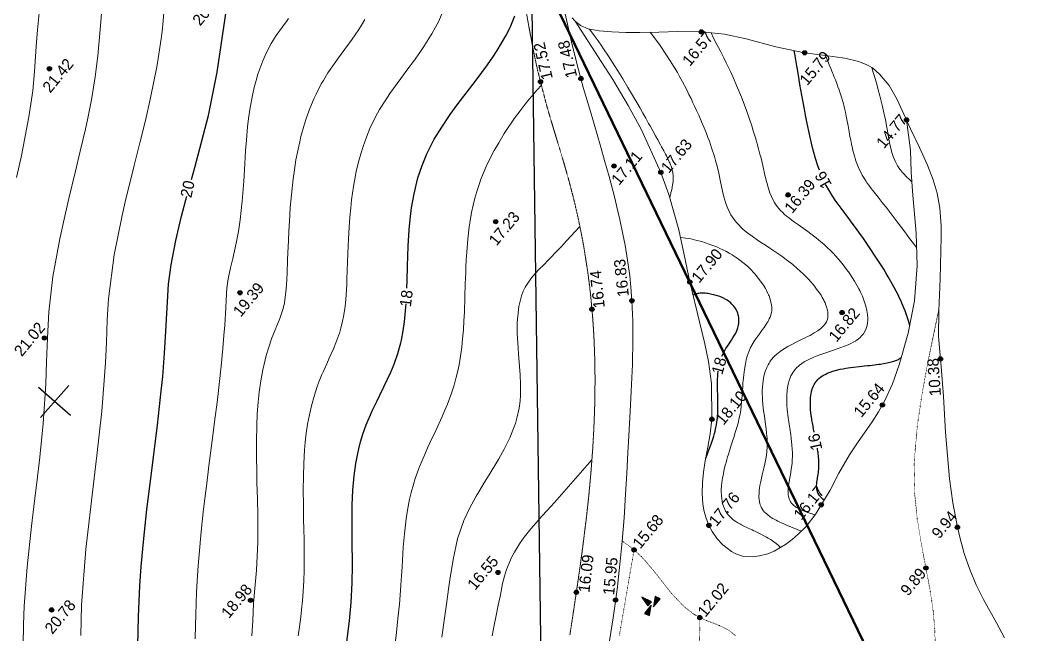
# Model space of a CAD drawing. Header units: millimetres. Extents: x -2893842 to -949497, y -1203244 to 262218.
# Drawn here: x -1987343 to -1916064, y -345585 to -302246 of the extents above; entities that cross this region are included whole.
import ezdxf

# ---------------------------------------------------------------- set-up
doc = ezdxf.new("R2010")
doc.units = ezdxf.units.MM
doc.linetypes.add('g5_05x2', pattern=[3.5, 2.5, -1])
doc.linetypes.add('g5_366', pattern=[0.85, 0.1, -0.75])
doc.layers.get('0').update_dxf_attribs({"lineweight": 5})
for name, color, linetype in [('!!!_ Размеры', 7, 'Continuous'), ('02_сетка', 253, 'Continuous'), ('10_Границы покрытий и угодий', 253, 'Continuous'), ('12_Рельеф', 253, 'Continuous'), ('19_Горизонтали', 253, 'Continuous'), ('30_Канализация', 253, 'Continuous'), ('61_Отметки высоты поверхности', 253, 'Continuous'), ('65_Границы', 253, 'Continuous')]:
    doc.layers.add(name, color=color, linetype=linetype)
doc.styles.add('LIKE17', font='d431.shx')
doc.styles.add('LIKE36', font='pragmai.shx')
doc.styles.add('Line_GUGK', font='')
doc.styles.get('Line_GUGK').set_extended_font_data('Bm431', italic=True)
doc.linetypes.add('g5_122_kl', pattern='A,1,-1,1.5,-0.4,["Кл",Line_GUGK,S=1,R=0,X=0,Y=-0.5],-2.4,1.5,-1,4,-1,4,-1,3', length=21.8)
doc.linetypes.add('g5_332', pattern='A,0.001,[18,GUGK_2005.shx,S=10,R=180,X=0,Y=0],0.5', length=0.501)

# ---------------------------------------------------------------- blocks, each defined once
blk = doc.blocks.new('BL_333')
at = {"color": 0}
for p, q in [((0, -3), (0, 3)), ((-3, 0), (3, 0))]:
    blk.add_line(p, q, dxfattribs=at)
blk = doc.blocks.new('g5_330')
blk.add_hatch(color=0).paths.add_polyline_path([(-0.15, 0, 1), (0.15, 0, 1)])
at = {"color": 0}
blk.add_circle((0, 0), 0.15, dxfattribs=at)
blk = doc.blocks.new('g5_348b')
for points in [[(-0.194, 0.15), (0.194, 0.15), (0, 0.874)], [(-0.75, 0), (-0.649, -0.375), (0, 0)], [(0.75, -0.2), (0.649, 0.175), (0, -0.2)]]:
    blk.add_hatch(color=0).paths.add_polyline_path(points)
at = {"color": 0}
for points in [[(-0.194, 0.15), (0.194, 0.15), (0, 0.874)], [(-0.75, 0), (-0.649, -0.375), (0, 0)], [(0.75, -0.2), (0.649, 0.175), (0, -0.2)]]:
    blk.add_lwpolyline(points, close=True, dxfattribs=at)
blk = doc.blocks.new('Топо_07.04.17')
at = {"layer": '02_сетка', "color": 3, "linetype": 'Continuous'}
for p, q in [((-79878, -209575), (-81895, -207354)), ((-81997, -209472), (-79776, -207456))]:
    blk.add_line(p, q, dxfattribs=at)
at = {"layer": '10_Границы покрытий и угодий', "linetype": 'Continuous', "lineweight": 20}
blk.add_lwpolyline([(-43909, -229643), (-43475, -228072), (-43177, -226937), (-42924, -225923), (-42762, -225246), (-42517, -224162), (-42221, -222760), (-41907, -221145), (-41608, -219498), (-41358, -218054), (-41115, -216608), (-40987, -215845), (-40706, -214164), (-40555, -213270), (-40398, -212331), (-40105, -210464), (-39868, -208702), (-39731, -207407), (-39630, -206002), (-39594, -205035), (-39587, -204228), (-39610, -203129), (-39667, -202039), (-39726, -201264), (-39827, -200216), (-39896, -199610), (-40042, -198475), (-40244, -197102), (-40429, -195948), (-40593, -194978), (-40750, -194072), (-41040, -192414), (-41325, -190733), (-41536, -189401), (-41789, -187587), (-42021, -185371)], dxfattribs=at)
at = {"layer": '10_Границы покрытий и угодий', "linetype": 'g5_05x2', "lineweight": 20}
blk.add_lwpolyline([(-46632, -228912), (-46342, -227849), (-45738, -225600), (-45347, -224101), (-45025, -222830), (-44532, -220782), (-44382, -220126), (-44189, -219252), (-44077, -218728), (-43869, -217718), (-43537, -215973), (-43321, -214707), (-43096, -213231), (-42956, -212193), (-42854, -211343), (-42788, -210738), (-42742, -210280), (-42668, -209452), (-42601, -208549), (-42562, -207926), (-42548, -207663), (-42514, -206893), (-42482, -205506), (-42479, -204741), (-42494, -203696), (-42565, -201967), (-42610, -201274), (-42715, -200029), (-42891, -198461), (-43074, -197170), (-43202, -196376), (-43331, -195631), (-43491, -194748), (-43681, -193717), (-43863, -192723), (-43977, -192074), (-44056, -191610), (-44404, -189145), (-44562, -187490), (-44668, -186014), (-44730, -185039)], dxfattribs=at)
at = {"layer": '10_Границы покрытий и угодий', "color": 7, "linetype": 'g5_366', "lineweight": 20}
for points in [[(-42221, -222760), (-41845, -223095), (-41455, -223473), (-40934, -224085), (-40291, -225024), (-39198, -226796), (-38377, -227878), (-37814, -228422), (-37390, -228736), (-36873, -229038), (-36292, -229340), (-35896, -229560), (-35658, -229711), (-35365, -229937), (-35042, -230278)], [(-21097, -232481), (-21020, -231410), (-20978, -230191), (-21035, -228619), (-21151, -227059), (-21279, -225336), (-21365, -223489), (-21346, -221710), (-21118, -219492), (-20639, -217115), (-20027, -214804), (-19533, -213164), (-19085, -211763), (-18177, -209011)], [(-41455, -223473), (-41761, -224516), (-42014, -225379), (-42364, -226576), (-42711, -227765), (-43180, -229379)], [(-37640, -230779), (-37390, -228736)]]:
    blk.add_lwpolyline(points, dxfattribs=at)
at = {"layer": '12_Рельеф', "color": 42, "linetype": 'g5_332', "lineweight": 20}
for points in [[(-16192, -232582), (-16648, -231473), (-17368, -229724), (-17756, -228647), (-18085, -227508), (-18342, -226340), (-18517, -225267), (-18615, -224459), (-18745, -222712), (-18784, -221008), (-18703, -217694), (-18553, -215189), (-18486, -213059), (-18433, -210946), (-18196, -209135), (-17849, -206917), (-17439, -203978), (-17366, -203214), (-17322, -201964), (-17392, -200887), (-17559, -199916), (-17831, -198855), (-18248, -197558), (-18729, -196169), (-19438, -194010), (-19892, -192971), (-20466, -192091), (-20908, -191599), (-21344, -191294), (-21853, -191032), (-22773, -190693), (-24114, -190342), (-25552, -189998), (-27519, -189357), (-29550, -188558), (-31015, -188063), (-32622, -187714), (-34278, -187503), (-35605, -187382), (-36948, -187260), (-37920, -187150), (-38902, -187005), (-39789, -186832), (-40537, -186599), (-41041, -186313), (-41396, -185963), (-41569, -185690)], [(-41396, -185963), (-39873, -188979), (-39217, -190340), (-38336, -192291), (-37625, -194044), (-36582, -197230), (-36193, -198850), (-35772, -201395), (-35598, -203185), (-35422, -205143), (-35054, -208003), (-34856, -209603), (-34745, -210869), (-34703, -212422), (-34966, -214932), (-35211, -215933), (-35479, -216851), (-35762, -217795), (-35974, -218573), (-36132, -219283), (-36247, -220063), (-36280, -220783), (-36254, -221250), (-36179, -221758), (-36018, -222353), (-35837, -222805), (-35537, -223360), (-35203, -223822), (-34650, -224363), (-34367, -224557), (-33906, -224773), (-33191, -224908), (-32705, -224897), (-32123, -224799), (-31658, -224663), (-30796, -224290), (-30288, -223999), (-29824, -223683), (-29222, -223192), (-28435, -222390), (-27249, -220845), (-26488, -219733), (-25612, -218530), (-24959, -217750), (-23758, -216395), (-23227, -215746), (-22690, -214992), (-22036, -213893), (-21407, -212623), (-20519, -210471), (-19819, -208252), (-19353, -205809), (-19161, -203521), (-19099, -200557), (-19029, -199191), (-18914, -197657), (-18947, -195505)]]:
    blk.add_lwpolyline(points, dxfattribs=at)
at = {"layer": '19_Горизонтали', "linetype": 'Continuous', "lineweight": 20}
for points in [[(-78587, -179726), (-79142, -182300), (-79349, -183437), (-79674, -185188), (-79955, -186515), (-80424, -188321), (-81062, -190376), (-81299, -191079), (-81782, -192459)], [(-85035, -225324), (-84835, -223842), (-84640, -222571), (-84124, -219830), (-83494, -217010), (-83083, -215279), (-82777, -213995), (-82370, -212248), (-81865, -209911), (-81488, -207884), (-81369, -207149), (-81142, -205629), (-80892, -203942), (-80582, -202136), (-80019, -199691), (-79239, -197101), (-78709, -195551), (-78278, -194351), (-77626, -192577), (-77102, -191141), (-76571, -189641), (-76311, -188870), (-75910, -187615), (-75462, -186049), (-75106, -184585), (-74697, -182512), (-74472, -181341)], [(-70028, -181493), (-70257, -182655), (-70417, -183388), (-70538, -183895), (-70901, -185263), (-71065, -185825), (-71754, -187964), (-72296, -189501), (-72854, -191016), (-73435, -192564), (-74345, -195029), (-74678, -195976), (-75541, -198675), (-76288, -201703), (-76551, -203174), (-76792, -204742), (-77012, -206157), (-77656, -209515), (-78358, -212595), (-78828, -214552), (-79877, -219056), (-80616, -222949), (-80918, -225073)]]:
    blk.add_lwpolyline(points, dxfattribs=at)
at = {"layer": '19_Горизонтали', "color": 252, "linetype": 'Continuous', "lineweight": 30}
blk.add_lwpolyline([(-69538, -193995), (-69213, -193192), (-67825, -189644), (-66869, -186693), (-65394, -181078), (-64482, -178518), (-63944, -177044), (-62953, -174361), (-62402, -172913), (-61598, -170880), (-61257, -170053), (-60279, -167804), (-58809, -164775), (-58152, -163554), (-57127, -161796), (-55892, -159848), (-55034, -158541), (-53950, -156909), (-53294, -155927), (-52464, -154682), (-50731, -152049)], dxfattribs=at)
at = {"layer": '19_Горизонтали', "color": 252, "linetype": 'Continuous', "lineweight": 20}
for points in [[(-72924, -226225), (-72786, -225269), (-72686, -224539), (-72568, -223704), (-72454, -222964), (-72323, -222173), (-72131, -221115), (-71874, -219812), (-71648, -218745), (-71346, -217395), (-71086, -216284), (-70880, -215421), (-70584, -214209), (-70067, -212112), (-69789, -210978), (-69510, -209822), (-69220, -208585), (-68933, -207305), (-68677, -206095), (-68496, -205188), (-68359, -204461), (-68149, -203256), (-68061, -202704), (-67913, -201893), (-67744, -201258), (-67497, -200506), (-67270, -199872), (-66898, -198816), (-66652, -198010), (-66443, -197216), (-66152, -195911), (-66045, -195374), (-65888, -194530), (-65673, -193321), (-65506, -192394), (-65370, -191682), (-65180, -190767), (-65042, -190172), (-64847, -189422), (-64601, -188606), (-64412, -188059), (-64223, -187568), (-64048, -187157), (-63592, -186243), (-63272, -185703), (-62861, -185103), (-62453, -184590), (-61946, -184029), (-61572, -183629), (-61451, -183498)], [(-68930, -226459), (-68746, -225417), (-68557, -224179), (-68077, -221892), (-67772, -219941), (-67665, -219045), (-67562, -218056), (-67457, -216913), (-67354, -215743), (-67288, -215006), (-67187, -213958), (-67059, -212819), (-66914, -211755), (-66783, -210953), (-66627, -210136), (-66471, -209440), (-66267, -208653), (-66041, -207907), (-65905, -207507), (-65685, -206921), (-65481, -206432), (-65155, -205736), (-64934, -205314), (-64934, -205314), (-64657, -204820), (-64451, -204447), (-64451, -204447), (-64126, -203765), (-63989, -203377), (-63761, -202418), (-63653, -201781), (-63574, -201278), (-63451, -200489), (-63346, -199809), (-63307, -199555), (-63124, -198413), (-62931, -197291), (-62830, -196747), (-62656, -195878), (-62403, -194758), (-62246, -194144), (-62055, -193462), (-61824, -192720), (-61650, -192213), (-61518, -191856), (-61236, -191156), (-61032, -190697), (-60667, -189957), (-60285, -189274), (-60123, -189010), (-59673, -188336), (-59504, -188105), (-59119, -187615), (-58910, -187366), (-58333, -186719), (-57745, -186085), (-57369, -185679), (-57166, -185454), (-56911, -185166), (-56619, -184819), (-56392, -184535), (-56120, -184169)]]:
    blk.add_lwpolyline(points, dxfattribs=at)
at = {"layer": '19_Горизонтали', "color": 42, "linetype": 'Continuous', "lineweight": 20}
for points in [[(-65682, -226831), (-65519, -226198), (-65350, -225513), (-65238, -225032), (-65098, -224376), (-64980, -223761), (-64852, -222984), (-64752, -222282), (-64643, -221396), (-64584, -220860), (-64512, -220163), (-64436, -219365), (-64378, -218744), (-64378, -218744), (-64265, -217563), (-64176, -216719), (-64041, -215616), (-63928, -214838), (-63840, -214304), (-63757, -213854), (-63646, -213310), (-63503, -212689), (-63339, -212073), (-63140, -211417), (-62928, -210809), (-62634, -210077), (-62366, -209498), (-62186, -209146), (-61945, -208709), (-61813, -208481), (-61517, -207987), (-61299, -207626), (-61126, -207336), (-60923, -206989), (-60706, -206597), (-60359, -205887), (-60238, -205595), (-60068, -205127), (-59969, -204815), (-59855, -204412), (-59735, -203916), (-59608, -203301), (-59488, -202607), (-59432, -202246), (-59339, -201603), (-59265, -201085), (-59170, -200434), (-59010, -199412), (-58868, -198587), (-58735, -197894), (-58598, -197241), (-58475, -196707), (-58235, -195782), (-57915, -194741), (-57720, -194191), (-57464, -193542), (-57245, -193042), (-56939, -192417), (-56620, -191839), (-56138, -191077), (-55797, -190602), (-55289, -189960), (-54946, -189557), (-54059, -188577), (-53491, -187970), (-53044, -187489), (-52532, -186923), (-52195, -186535), (-51771, -186019), (-51527, -185703), (-51219, -185275), (-50949, -184865), (-50519, -184106)], [(-40443, -186628), (-40162, -187111), (-39935, -187524), (-39724, -187919), (-39624, -188109), (-39328, -188684), (-38965, -189415), (-38785, -189786), (-38504, -190383), (-38212, -191017), (-38001, -191485), (-37815, -191905), (-37706, -192155), (-37523, -192577), (-37369, -192938), (-37211, -193311), (-37047, -193700), (-36965, -193896), (-36812, -194264), (-36659, -194633), (-36538, -194927), (-36387, -195296), (-36329, -195439), (-36208, -195737), (-36162, -195854), (-36105, -196002), (-36063, -196115), (-36019, -196233), (-35980, -196342), (-35910, -196549), (-35884, -196635), (-35844, -196774), (-35819, -196873), (-35783, -197044), (-35762, -197179), (-35749, -197306), (-35745, -197411), (-35747, -197556), (-35761, -197733), (-35770, -197803), (-35795, -197949), (-35831, -198113), (-35859, -198218), (-35891, -198328), (-35916, -198407), (-35987, -198614), (-36031, -198730), (-36052, -198784), (-36092, -198884), (-36159, -199054)], [(-29599, -223499), (-30392, -223050), (-30570, -222950), (-30754, -222845), (-30907, -222755), (-31022, -222685), (-31163, -222596), (-31273, -222523), (-31358, -222464), (-31477, -222376), (-31589, -222288), (-31662, -222227), (-31808, -222090), (-31940, -221945), (-32027, -221832), (-32090, -221735), (-32151, -221623), (-32185, -221547), (-32231, -221414), (-32257, -221308), (-32271, -221227), (-32286, -221095), (-32291, -220925), (-32284, -220772), (-32244, -220463), (-32210, -220297), (-32171, -220133), (-32121, -219953), (-32037, -219678), (-31882, -219227), (-31820, -219054), (-31722, -218777), (-31620, -218484), (-31473, -218018), (-31385, -217676), (-31311, -217282), (-31280, -217034), (-31255, -216727), (-31241, -216348), (-31242, -216032), (-31249, -215719), (-31267, -215147), (-31275, -214758), (-31277, -214552), (-31274, -214297), (-31263, -213994), (-31253, -213831), (-31225, -213507), (-31206, -213348), (-31167, -213094), (-31121, -212860), (-31070, -212647), (-31019, -212471), (-30974, -212334), (-30913, -212171), (-30850, -212024), (-30708, -211749), (-30598, -211575), (-30511, -211454), (-30444, -211371), (-30341, -211255), (-30260, -211174), (-30199, -211117), (-30046, -210990), (-29906, -210889), (-29781, -210808), (-29640, -210724), (-29529, -210664), (-29274, -210538), (-29074, -210449), (-28876, -210368), (-28449, -210207), (-28202, -210119), (-27999, -210048), (-27785, -209972), (-27599, -209904), (-27423, -209837), (-27260, -209771), (-27105, -209705), (-26842, -209578), (-26636, -209458), (-26449, -209325), (-26345, -209234), (-26246, -209128), (-26170, -209025), (-26100, -208902), (-26042, -208750), (-26009, -208607), (-25994, -208480), (-25990, -208345), (-25997, -208216), (-26033, -207967), (-26063, -207840), (-26108, -207681), (-26154, -207545), (-26177, -207480), (-26261, -207275), (-26333, -207118), (-26370, -207042), (-26588, -206644), (-26764, -206360), (-26979, -206044), (-27071, -205917), (-27273, -205651), (-27413, -205477), (-27781, -205049), (-28062, -204748), (-28374, -204437), (-28651, -204177), (-28830, -204016), (-29022, -203848), (-29224, -203675), (-29537, -203413), (-29697, -203282), (-29937, -203083), (-30152, -202905), (-30374, -202718), (-30602, -202520), (-30783, -202355), (-30941, -202205), (-31280, -201854), (-31360, -201762), (-31582, -201483), (-31703, -201310), (-31915, -200951), (-32007, -200758), (-32176, -200290), (-32266, -199934), (-32352, -199453), (-32404, -199044), (-32483, -198240), (-32531, -197742), (-32592, -197235), (-32651, -196840), (-32699, -196554), (-32826, -195906), (-32932, -195438), (-33000, -195164), (-33078, -194864), (-33140, -194634), (-33308, -194055), (-33469, -193537), (-33587, -193173), (-33690, -192863), (-33776, -192610), (-33882, -192306), (-33993, -191990), (-34111, -191666), (-34338, -191070), (-34524, -190611), (-34627, -190369), (-34769, -190048), (-34842, -189888), (-35035, -189485), (-35287, -188986), (-35632, -188345), (-35848, -187961), (-36207, -187327)], [(-31954, -187859), (-31821, -188241), (-31620, -188766), (-31550, -188943), (-31425, -189264), (-31256, -189714), (-31124, -190080), (-31022, -190371), (-30891, -190762), (-30746, -191210), (-30582, -191745), (-30417, -192316), (-30304, -192731), (-30187, -193187), (-30106, -193515), (-29950, -194197), (-29845, -194696), (-29775, -195050), (-29694, -195486), (-29637, -195812), (-29605, -196004), (-29549, -196351), (-29489, -196754), (-29449, -197041), (-29421, -197257), (-29384, -197549), (-29318, -198126), (-29318, -198126), (-29258, -198646), (-29242, -198772), (-29202, -199044), (-29173, -199209), (-29107, -199524), (-29028, -199813), (-28934, -200079), (-28871, -200223), (-28753, -200452), (-28620, -200668), (-28494, -200846), (-28357, -201020), (-28260, -201133), (-28113, -201294), (-27999, -201412), (-27698, -201704), (-27607, -201788), (-27362, -202008), (-26756, -202546), (-26555, -202729), (-26394, -202880), (-26208, -203060), (-25911, -203366), (-25738, -203557), (-25537, -203790), (-25278, -204110), (-25156, -204269), (-25003, -204476), (-24849, -204696), (-24602, -205068), (-24435, -205340), (-24331, -205516), (-24228, -205697), (-24107, -205923), (-24001, -206131), (-23868, -206407), (-23868, -206407), (-23725, -206733), (-23636, -206957), (-23584, -207095), (-23528, -207254), (-23445, -207515), (-23403, -207664), (-23371, -207789), (-23321, -208010), (-23294, -208155), (-23266, -208336), (-23254, -208431), (-23242, -208556), (-23231, -208829), (-23232, -208912), (-23239, -209048), (-23250, -209161), (-23262, -209244), (-23288, -209384), (-23345, -209592), (-23375, -209675), (-23434, -209808), (-23517, -209957), (-23622, -210102), (-23665, -210154), (-23782, -210271), (-23915, -210379), (-24060, -210474), (-24166, -210534), (-24286, -210595), (-24397, -210644), (-24675, -210750), (-24825, -210798), (-25101, -210877), (-25349, -210939), (-25625, -211002), (-25961, -211074), (-26109, -211105), (-26452, -211178), (-26607, -211212), (-26899, -211280), (-27167, -211350), (-27375, -211410), (-27658, -211503), (-28033, -211655), (-28218, -211748), (-28389, -211847), (-28454, -211889), (-28617, -212007), (-28755, -212126), (-28904, -212283), (-28987, -212387), (-29079, -212523), (-29159, -212660), (-29243, -212831), (-29315, -213007), (-29344, -213089), (-29456, -213485), (-29529, -213872), (-29558, -214088), (-29599, -214595), (-29608, -214829), (-29609, -215434), (-29601, -215732), (-29595, -215894), (-29584, -216174), (-29584, -216174), (-29567, -216643), (-29561, -216888), (-29561, -216888), (-29562, -217379), (-29574, -217681), (-29590, -217905), (-29611, -218110), (-29630, -218265), (-29648, -218384), (-29698, -218663), (-29757, -218924), (-29802, -219097), (-29900, -219432), (-29965, -219649), (-30049, -219933), (-30116, -220183), (-30167, -220418), (-30167, -220418), (-30193, -220587), (-30206, -220715), (-30211, -220822), (-30208, -220947), (-30198, -221041), (-30183, -221127), (-30174, -221165), (-30152, -221238), (-30107, -221346), (-30088, -221382), (-30064, -221425), (-30031, -221476), (-29971, -221557), (-29919, -221616), (-29878, -221660), (-29838, -221698), (-29772, -221757), (-29719, -221801), (-29597, -221891), (-29511, -221948), (-29445, -221989), (-29404, -222013), (-29352, -222044), (-29279, -222084), (-29112, -222171), (-29010, -222221), (-28920, -222264), (-28785, -222325), (-28748, -222342), (-28587, -222413), (-28495, -222451)], [(-59034, -228501), (-58768, -227372), (-58551, -226405), (-58340, -225408), (-58216, -224787), (-58084, -224095), (-57965, -223437), (-57856, -222816), (-57774, -222348), (-57696, -221917), (-57610, -221451), (-57426, -220529), (-57286, -219903), (-57184, -219485), (-57099, -219163), (-56948, -218636), (-56786, -218130), (-56623, -217675), (-56405, -217131), (-56224, -216726), (-56014, -216293), (-55859, -215992), (-55598, -215514), (-55306, -215005), (-55085, -214633), (-54678, -213963), (-54529, -213720), (-54264, -213286), (-53996, -212841), (-53825, -212553), (-53611, -212182), (-53383, -211769), (-53004, -211028), (-52763, -210497), (-52583, -210056), (-52392, -209534), (-52252, -209104), (-52083, -208521), (-51923, -207891), (-51793, -207313), (-51672, -206706), (-51557, -206061), (-51459, -205459), (-51301, -204401), (-51167, -203462), (-51057, -202713), (-50991, -202283), (-50919, -201839), (-50822, -201277), (-50646, -200382), (-50444, -199515), (-50372, -199238), (-50169, -198544), (-50001, -198038), (-49824, -197564), (-49637, -197115), (-49385, -196570), (-49242, -196285), (-48766, -195430), (-48334, -194746), (-48084, -194379), (-47711, -193865), (-47243, -193265), (-46399, -192282), (-45945, -191794), (-45543, -191382), (-45202, -191044), (-44584, -190457), (-44260, -190163)], [(-24114, -190342), (-23988, -190816), (-23920, -191047), (-23847, -191295), (-23751, -191634), (-23726, -191722), (-23668, -191935), (-23613, -192143), (-23548, -192396), (-23488, -192644), (-23438, -192866), (-23386, -193106), (-23341, -193328), (-23272, -193718), (-23245, -193890), (-23232, -193981), (-23203, -194197), (-23172, -194473), (-23144, -194764), (-23124, -195015), (-23092, -195462), (-23064, -195893), (-23041, -196227), (-23021, -196488), (-22997, -196760), (-22983, -196897), (-22965, -197051), (-22943, -197234), (-22909, -197466), (-22885, -197616), (-22852, -197797), (-22815, -197977), (-22769, -198172), (-22741, -198282), (-22692, -198455), (-22650, -198591), (-22519, -198950), (-22484, -199033), (-22416, -199186), (-22359, -199308), (-22284, -199456), (-22197, -199620), (-22104, -199787), (-21958, -200036), (-21862, -200194), (-21713, -200436), (-21554, -200693), (-21240, -201203), (-21077, -201471), (-20896, -201769), (-20414, -202572), (-20159, -203001), (-19954, -203348), (-19814, -203584), (-19650, -203862), (-19373, -204333), (-19247, -204547)], [(-19065, -199902), (-19172, -199767), (-19257, -199663), (-19355, -199541), (-19436, -199439), (-19529, -199321), (-19591, -199237), (-19671, -199124), (-19729, -199036), (-19786, -198942), (-19861, -198804), (-19936, -198648), (-19994, -198511), (-20066, -198312), (-20165, -197957), (-20224, -197673), (-20273, -197356), (-20304, -197090), (-20354, -196442), (-20364, -196268), (-20379, -195994), (-20392, -195777), (-20414, -195457), (-20434, -195207), (-20449, -195044), (-20481, -194720), (-20532, -194281), (-20623, -193602), (-20687, -193180), (-20738, -192862), (-20821, -192369), (-20897, -191934), (-20969, -191556)], [(-55615, -228063), (-55284, -226742), (-55043, -225792), (-54778, -224760), (-54604, -224094), (-54222, -222699), (-53743, -221298), (-53157, -220066), (-52660, -219256), (-52099, -218459), (-51888, -218178), (-51402, -217549), (-51020, -217062), (-50219, -216021), (-49768, -215390), (-49495, -214978), (-49282, -214632), (-49001, -214129), (-48773, -213662), (-48625, -213313), (-48391, -212632), (-48263, -212116), (-48196, -211754), (-48125, -211252), (-48095, -210957), (-48047, -210310), (-48021, -209702), (-47996, -208849), (-47983, -208418), (-47927, -207352), (-47888, -206937), (-47848, -206609), (-47610, -205495), (-47332, -204774), (-47164, -204458), (-47000, -204202), (-46844, -203993), (-46489, -203601), (-46176, -203309), (-45873, -203051), (-45550, -202790), (-45152, -202470), (-44413, -201858), (-44140, -201627), (-43733, -201279), (-42686, -200372)], [(-31182, -224457), (-31291, -224334), (-31478, -224132), (-31573, -224039), (-31714, -223910), (-31824, -223817), (-31958, -223712), (-32077, -223624), (-32244, -223508), (-32448, -223374), (-32635, -223256), (-32808, -223149), (-32911, -223087), (-33034, -223013), (-33174, -222928), (-33299, -222851), (-33425, -222772), (-33528, -222706), (-33722, -222576), (-33803, -222520), (-33977, -222390), (-34109, -222282), (-34205, -222197), (-34289, -222118), (-34382, -222021), (-34425, -221972), (-34486, -221898), (-34576, -221774), (-34643, -221665), (-34706, -221543), (-34736, -221476), (-34801, -221299), (-34850, -221118), (-34874, -220992), (-34895, -220827), (-34901, -220761), (-34909, -220561), (-34907, -220406), (-34901, -220288), (-34889, -220150), (-34865, -219954), (-34812, -219654), (-34774, -219478), (-34727, -219287), (-34689, -219150), (-34630, -218948), (-34594, -218834), (-34494, -218535), (-34438, -218380), (-34397, -218270), (-34320, -218071), (-34245, -217884), (-34171, -217705), (-34122, -217589), (-33958, -217211), (-33820, -216904), (-33665, -216561), (-33553, -216317), (-33461, -216114), (-33349, -215859), (-33261, -215653), (-33131, -215325), (-33069, -215157), (-32953, -214806), (-32875, -214523), (-32804, -214230), (-32748, -213973), (-32704, -213752), (-32704, -213752), (-32664, -213533), (-32610, -213236), (-32539, -212839), (-32501, -212636), (-32474, -212493), (-32431, -212280), (-32385, -212071), (-32298, -211718), (-32177, -211308), (-32088, -211057), (-31986, -210807), (-31900, -210622), (-31811, -210448), (-31682, -210226), (-31494, -209952), (-31317, -209730), (-31093, -209476), (-30959, -209332), (-30869, -209236), (-30777, -209137), (-30699, -209053), (-30583, -208925), (-30482, -208809), (-30349, -208646), (-30274, -208547), (-30214, -208461), (-30146, -208355), (-30078, -208236), (-30007, -208088), (-29952, -207939), (-29911, -207787), (-29889, -207642), (-29880, -207526), (-29879, -207408), (-29885, -207294), (-29894, -207201), (-29913, -207070), (-29942, -206923), (-29984, -206754), (-30007, -206676), (-30061, -206510), (-30120, -206351), (-30178, -206208), (-30237, -206075), (-30294, -205952), (-30412, -205719), (-30696, -205242), (-30834, -205039), (-31065, -204734), (-31238, -204528), (-31473, -204271), (-31823, -203932), (-31981, -203794), (-32243, -203579), (-32428, -203439), (-32650, -203281), (-33050, -203024), (-33216, -202926), (-33522, -202758), (-33762, -202637), (-34020, -202516), (-34265, -202410), (-34593, -202282), (-34915, -202169), (-35127, -202101), (-35385, -202026), (-35719, -201941)], [(-52095, -228356), (-51856, -227625), (-51644, -226977), (-51415, -226273), (-51222, -225663), (-51107, -225296), (-50936, -224774), (-50754, -224288), (-50552, -223840), (-50322, -223405), (-50129, -223085), (-49848, -222670), (-49441, -222144), (-49058, -221708), (-48533, -221177), (-48114, -220790), (-47650, -220380), (-47229, -220015), (-46660, -219513), (-46300, -219181), (-43699, -216825)]]:
    blk.add_lwpolyline(points, dxfattribs=at)
at = {"layer": '19_Горизонтали', "color": 42, "linetype": 'Continuous', "lineweight": 30}
for points in [[(-55300, -203334), (-55220, -202787), (-55080, -201779), (-54877, -200388), (-54678, -199262), (-54526, -198536), (-54332, -197743), (-54044, -196766), (-53646, -195686), (-53261, -194843), (-52832, -194068), (-52196, -193114), (-51581, -192323), (-50880, -191509), (-50313, -190891), (-48792, -189299), (-47887, -188326), (-47448, -187827), (-47088, -187397), (-46365, -186441), (-45996, -185882), (-45561, -185115)], [(-25452, -198349), (-25532, -198028), (-25635, -197483), (-25701, -197060), (-25738, -196791), (-25787, -196390), (-25858, -195729), (-25931, -194972), (-25981, -194386), (-26016, -193948), (-26087, -192947), (-26135, -192176), (-26163, -191679), (-26195, -191097), (-26209, -190845), (-26246, -190136), (-26265, -189766)], [(-77135, -227262), (-76720, -224210), (-76385, -222060), (-76136, -220715), (-75783, -219001), (-75277, -216765), (-74629, -214076), (-74310, -212771), (-73872, -210949), (-73423, -208997), (-73115, -207565), (-72801, -205963), (-72537, -204430), (-71966, -201155), (-71628, -199825), (-71110, -198147), (-70550, -196572), (-70096, -195388), (-69991, -195126)], [(-20358, -209961), (-20396, -209667), (-20444, -209391), (-20492, -209161), (-20559, -208885), (-20620, -208658), (-20725, -208305), (-20785, -208118), (-20844, -207944), (-20928, -207707), (-21138, -207156), (-21249, -206883), (-21326, -206701), (-21472, -206364), (-21615, -206048), (-21734, -205791), (-21919, -205404), (-21990, -205259), (-22257, -204726), (-22470, -204313), (-22711, -203858), (-22914, -203484), (-23182, -203000), (-23380, -202648), (-23632, -202207), (-23761, -201984), (-24009, -201558), (-24231, -201174), (-24408, -200862), (-24535, -200633), (-24751, -200224), (-24900, -199920), (-25014, -199669), (-25128, -199395)], [(-62406, -228002), (-61965, -226177), (-61706, -224916), (-61481, -223550), (-61324, -222315), (-61133, -220518), (-61037, -219612), (-60850, -218100), (-60685, -217052), (-60488, -216069), (-60274, -215214), (-60133, -214739), (-59953, -214202), (-59770, -213723), (-59547, -213205), (-59230, -212570), (-58674, -211608), (-58282, -210984), (-58039, -210607), (-57689, -210061), (-57089, -209081), (-56801, -208561), (-56447, -207830), (-56159, -207105), (-56098, -206931), (-55897, -206285), (-55733, -205660), (-55516, -204642), (-55480, -204429)], [(-33764, -210604), (-33665, -210437), (-33665, -210437), (-33544, -210258), (-33415, -210090), (-33165, -209789), (-33077, -209686), (-32955, -209542), (-32848, -209410), (-32712, -209233), (-32611, -209086), (-32542, -208975), (-32490, -208881), (-32423, -208742), (-32382, -208640), (-32324, -208449), (-32302, -208341), (-32288, -208247), (-32280, -208155), (-32277, -208027), (-32282, -207905), (-32289, -207835), (-32307, -207721), (-32336, -207599), (-32391, -207436), (-32444, -207321), (-32481, -207253), (-32527, -207178), (-32643, -207021), (-32741, -206911), (-32858, -206799), (-32948, -206722), (-33027, -206662), (-33189, -206550), (-33287, -206490), (-33440, -206406), (-33587, -206335), (-33684, -206292), (-33839, -206231), (-33967, -206185), (-34149, -206128), (-34245, -206102), (-34332, -206080), (-34432, -206059), (-34517, -206043), (-34587, -206033), (-34647, -206026), (-34712, -206021), (-34790, -206017), (-34880, -206018), (-34949, -206023), (-34994, -206027), (-35042, -206034), (-35070, -206038), (-35114, -206046), (-35167, -206058), (-35233, -206075), (-35299, -206095)], [(-35705, -217603), (-35552, -217321), (-35385, -217003), (-35270, -216778), (-35191, -216618), (-35060, -216338), (-34975, -216143), (-34901, -215965), (-34834, -215791), (-34751, -215553), (-34689, -215354), (-34641, -215181), (-34605, -215035), (-34562, -214838), (-34506, -214524), (-34474, -214308), (-34442, -214050), (-34414, -213793), (-34400, -213653), (-34382, -213451), (-34362, -213235), (-34338, -212980), (-34317, -212762), (-34303, -212638), (-34281, -212445), (-34250, -212215), (-34204, -211936), (-34175, -211782), (-34142, -211634), (-34138, -211618)], [(-27894, -216645), (-27913, -216448), (-27934, -216217), (-27951, -215983), (-27963, -215786), (-27967, -215705), (-27974, -215469), (-27975, -215262), (-27970, -215052), (-27962, -214892), (-27951, -214757), (-27930, -214555), (-27921, -214490), (-27878, -214231), (-27838, -214048), (-27807, -213931), (-27759, -213783), (-27738, -213725), (-27692, -213613), (-27663, -213551), (-27608, -213448), (-27608, -213448), (-27530, -213325), (-27473, -213250), (-27428, -213197), (-27373, -213138), (-27312, -213078), (-27312, -213078), (-27221, -213000), (-27140, -212940), (-27010, -212855), (-26916, -212803), (-26787, -212741), (-26674, -212694), (-26550, -212649), (-26454, -212619), (-26301, -212577), (-26105, -212533), (-25837, -212487), (-25590, -212457), (-25369, -212438), (-25166, -212425), (-24849, -212413), (-24638, -212409), (-24234, -212408), (-24027, -212410), (-23854, -212412), (-23644, -212414), (-23468, -212416), (-23295, -212417), (-22834, -212413), (-22705, -212409), (-22503, -212400), (-22238, -212381), (-22047, -212360), (-21926, -212343), (-21761, -212313), (-21691, -212298), (-21533, -212256), (-21475, -212239), (-21423, -212221), (-21370, -212202), (-21316, -212180), (-21279, -212164), (-21237, -212144), (-21202, -212126)], [(-27744, -221490), (-27824, -221408), (-27905, -221316), (-27955, -221252), (-27989, -221203), (-28018, -221158), (-28039, -221122), (-28078, -221048), (-28102, -220994), (-28118, -220951), (-28131, -220912), (-28141, -220877), (-28148, -220847), (-28163, -220765), (-28171, -220652), (-28171, -220608), (-28165, -220514), (-28150, -220402), (-28124, -220264), (-28102, -220171), (-28077, -220074), (-28041, -219944), (-28024, -219885), (-27991, -219771), (-27961, -219659), (-27926, -219521), (-27900, -219410), (-27877, -219294), (-27864, -219219), (-27847, -219116), (-27833, -219010), (-27823, -218929), (-27804, -218733), (-27794, -218573), (-27789, -218459), (-27786, -218325), (-27786, -218225), (-27787, -218118), (-27788, -218042), (-27795, -217852), (-27798, -217790)]]:
    blk.add_lwpolyline(points, dxfattribs=at)
at = {"layer": '30_Канализация', "linetype": 'g5_122_kl', "lineweight": 30}
blk.add_lwpolyline([(-56112, -303462), (-44140, -183051), (-51297, -146721)], dxfattribs=at)
at = {"layer": '65_Границы', "color": 1, "linetype": 'Continuous', "lineweight": 50}
blk.add_polyline3d([(-33064, -133395, -67200), (-33388, -150412, -67200), (-43426, -182377, -67200), (-25898, -232349, -67200), (-33267, -272897, -67200), (-34066, -290373, -67200), (-42739, -299674, -67200), (-39172, -311088, -67200), (-45948, -319476, -67200), (-39482, -328105, -67200), (-41653, -343194, -67200), (-39593, -359787, -67200), (-34724, -403353, -67200), (-34007, -403606, -67200), (-34864, -410437, -67200), (-34977, -410435, -67200), (-37214, -428062, -67200), (-38625, -461276, -67200), (-65226, -453844, -67200), (-53164, -563819, -67200), (-68141, -568892, -67200), (-63484, -584979, -67200)], dxfattribs=at)
at = {"layer": '02_сетка', "color": 92, "xscale": 500.0000000002746, "yscale": 500.0000000002746, "zscale": 500.0000000002746, "rotation": 42.22816425403256}
blk.add_blockref('BL_333', (-80886, -208464), dxfattribs=at)
at = {"layer": '12_Рельеф', "color": 7, "linetype": 'Continuous', "lineweight": 20, "xscale": 999.9999999999995, "yscale": 999.9999999999995, "zscale": 999.9999999999995, "rotation": 43.98139083737546}
blk.add_blockref('g5_348b', (-40689, -227482, -67200), dxfattribs=at)
at = {"layer": '61_Отметки высоты поверхности', "color": 7, "linetype": 'Continuous', "lineweight": 20, "xscale": 999.9999999999995, "yscale": 999.9999999999995, "zscale": 999.9999999999995, "rotation": 43.98139083737546}
for p in [(-78608, -185108, -67200), (-32622, -187714, -67200), (-44294, -189926, -67200), (-41437, -190027, -67200), (-25552, -189998, -67200), (-18947, -195505, -67200), (-39813, -196412, -46700), (-36582, -197230, -67200), (-48548, -199372, -67200), (-27842, -199821, -67200), (-67034, -202323, -67200), (-81095, -203939, -67200), (-35422, -205143, -67200), (-39630, -206002, -67200), (-42500, -206270, -67200), (-24996, -208492, -67200), (-18472, -212520, -67200), (-34966, -214932, -67200), (-22904, -215292, -67200), (-27984, -221802, -67200), (-36018, -222353, -67200), (-82755, -223045, -67200), (-68739, -223957, -48200), (-51174, -223973, -50700), (-41455, -223473, -67200), (-18615, -224459, -67200), (-45840, -225979, -67200), (-43152, -226834, -67200), (-21151, -227059, -67200), (-37390, -228736, -67200)]:
    blk.add_blockref('g5_330', p, dxfattribs=at)
at = {"layer": '19_Горизонтали', "color": 42, "linetype": 'Continuous', "lineweight": 15, "style": 'LIKE36'}
for s, rotation, p in [('20', 71.09692, (-69701, -195328, -67200)), ('16', 112.40681, (-24668, -199456, -67200)), ('18', 76.39758, (-55178, -204709, -67200)), ('18', 68.29138, (-33892, -211945, -67200)), ('16', 95.71565, (-27457, -217907, -51200))]:
    blk.add_text(s, height=800, rotation=rotation, dxfattribs=at).set_placement(p)
at = {"layer": '61_Отметки высоты поверхности', "color": 7, "linetype": 'Continuous', "lineweight": 15, "style": 'LIKE17'}
for s, rotation, p in [('20.06', 43.98139, (-67708, -183354, -46700)), ('21.42', 43.98139, (-78751, -186865, -46700)), ('17.52', 96.65898, (-43398, -189781, -67200)), ('17.48', 96.65898, (-41676, -189848, -67200)), ('16.57', 43.98139, (-33709, -190084, -67200)), ('15.79', 43.98139, (-25639, -192369, -67200)), ('17.63', 43.98139, (-36043, -197415, -67200)), ('14.77', 43.98139, (-20758, -197397, -67200)), ('17.11', 43.98139, (-39621, -197860, -46700)), ('17.23', 43.98139, (-48691, -201129, -46700)), ('16.39', 43.98139, (-27713, -201214, -67200)), ('19.39', 43.98139, (-67177, -204080, -46700)), ('21.02', 43.98139, (-82839, -205114, -46700)), ('16.83', 89.53671, (-39800, -205659, -67200)), ('17.90', 43.98139, (-34781, -205344, -67200)), ('16.74', 89.53671, (-41579, -206260, -67200)), ('16.82', 43.98139, (-25631, -210577, -67200)), ('10.38', 87.46192, (-18722, -215110, -67200)), ('18.10', 43.98139, (-34207, -215494, -67200)), ('15.64', 43.98139, (-24485, -216056, -67200)), ('17.76', 43.98139, (-35502, -222537, -67200)), ('16.17', 43.98139, (-29511, -222777, -67200)), ('15.68', 43.98139, (-41027, -223506, -46700)), ('20.78', 43.98139, (-82897, -224803, -46700)), ('18.98', 43.98139, (-70407, -225108, -27700)), ('16.55', 43.98139, (-52925, -225087, -30200)), ('16.09', 76.80757, (-44937, -226143, -67200)), ('9.94', 43.98139, (-19985, -225176, -67200)), ('15.95', 77.98417, (-43219, -226517, -67200)), ('12.02', 43.98139, (-37010, -228811, -67200)), ('9.89', 43.98139, (-22621, -228931, -67200))]:
    blk.add_text(s, height=800, rotation=rotation, dxfattribs=at).set_placement(p)

msp = doc.modelspace()

# ---------------------------------------------------------------- linework, layer by layer
at = {"layer": '65_Границы', "color": 1, "linetype": 'Continuous', "lineweight": 50}
msp.add_polyline3d([(-1945857.51876, -249149.45833, -67199.99998), (-1944261.29305, -266094.51553, -67199.99998), (-1950632.67188, -298986.8069, -67199.99998), (-1927584.61962, -346665.44244, -67199.99998), (-1930336.38632, -387785.78996, -67199.99998), (-1929160.39164, -405239.77336, -67199.99998), (-1936730.01828, -415459.3454, -67199.99998), (-1931899.7414, -426398.91235, -67199.99998), (-1937687.01446, -435496.51481, -67199.99998), (-1930289.43755, -443342.62569, -67199.99998), (-1930745.68251, -458579.94634, -67199.99998), (-1926828.67688, -474834.6554, -67199.99998), (-1917080.45448, -517574.65494, -67199.99998), (-1916339.62362, -517745.44614, -67199.99998), (-1916421.25568, -524629.1469, -67199.99998), (-1916533.8808, -524639.89783, -67199.99998), (-1916770.019, -542406.2604, -67199.99998), (-1914428.46564, -575567.83346, -67199.99998), (-1941697.33225, -571181.29565, -67199.99998), (-1917317.4942, -679095.89011, -67199.99998), (-1931627.427, -685824.80706, -67199.99998), (-1925186.53254, -701284.54117, -67199.99998)], dxfattribs=at)

# ---------------------------------------------------------------- block references
at = {"layer": '!!!_ Размеры', "color": 1, "lineweight": 0, "rotation": 6.471407436947433}
msp.add_blockref('Топо_07.04.17', (-1928038.79367, -112877.83782), dxfattribs=at)

doc.saveas('drawing.dxf')
